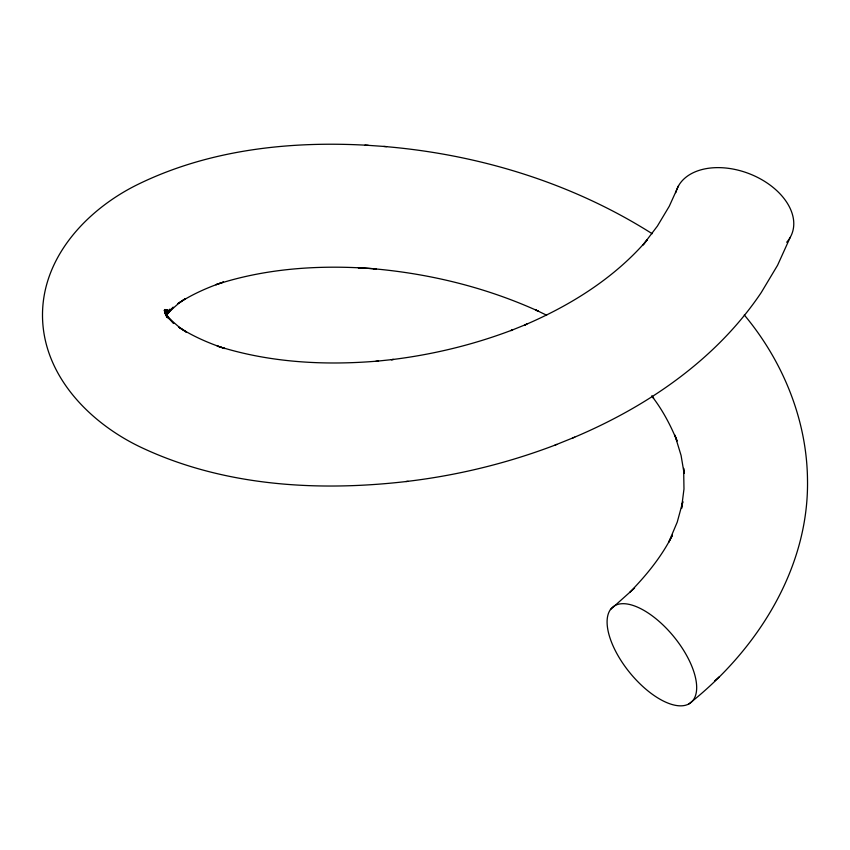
<?xml version="1.0" encoding="UTF-8"?>
<svg xmlns="http://www.w3.org/2000/svg" width="850" height="850" viewBox="0 0 850 850"><rect width="100%" height="100%" fill="white"/><g stroke="black" fill="none" stroke-linecap="round" stroke-linejoin="round"><path stroke-width="1.27" d="M165.856 315.286L166.164 309.559L165.601 314.691M681.519 508.289L683.974 489.005L683.644 468.361L684.133 473.471M681.562 508.438L682.816 501.627L677.248 522.091L668.78 542.151L672.435 535.171C661.704 556.569 646.425 575.312 629.744 592.344M165.962 315.392L167.748 309.719L166.122 314.447M678.544 185.768L669.269 206.252L657.39 226.1L643.025 244.991L647.201 239.913C614.369 278.12 570.594 305.384 524.631 325.051L526.894 324.116L510.829 330.608L512.635 329.864C473.609 344.749 432.735 354.631 391.287 359.678L393.486 359.444L375.817 361.303M790.192 237.405L777.569 265.285L761.228 292.57C715.987 359.879 646.425 407.139 572.475 438.079M166.632 314.702L169.926 309.124L166.451 314.766M166.398 315.371L173.23 307.169L166.494 314.16M688.936 703.885A61.678 28.433 50.8 0 0 655.201 618.131A61.678 28.433 50.8 0 0 611.554 642.292A61.678 28.433 50.8 0 0 688.936 703.885C756.808 650.335 809.009 568.714 807.5 479.942C806.937 419.634 782.712 360.931 744.271 314.946M167.429 313.267L178.426 303.588L185.417 298.616L177.841 303.641C191.972 294.387 207.517 287.513 223.465 282.062L215.826 284.718C267.346 267.793 322.501 264.605 376.274 268.929L358.116 267.665L361.452 267.877M610.481 609.556L634.578 588.041M714.542 681.009L719.376 676.706M405.886 481.546C456.822 475.596 507.036 463.388 554.976 445.134L556.782 444.391M554.976 445.134L574.727 437.155M408.085 481.312C318.261 491.895 223.508 486.391 140.728 447.196C89.749 422.918 43.063 375.679 42.5 316.041C41.99 256.615 87.911 208.707 138.497 184.11C209.482 149.579 290.296 140.781 368.326 145.339M378.537 361.016C324.509 365.67 269.099 362.621 217.196 346.003L224.814 348.532C208.696 343.177 193.003 336.324 178.67 327.133L186.278 332.053L179.148 327.101L166.951 316.582L173.74 323.489L164.634 312.534L167.461 317.007M383.775 146.444C478.316 154.243 571.859 182.782 652.205 233.729M364.99 145.116L386.591 146.625M373.458 268.749C430.281 273.774 486.498 287.587 538.475 311.249L535.893 310.048L546.646 315.201M652.067 396.259L653.639 398.161L652.216 396.376M651.727 395.983C662.341 409.572 670.427 424.883 676.982 440.789M168.247 318.144L164.231 310.261L166.749 317.326M677.078 440.831L674.868 435.083L681.073 455.419L683.889 472.154M166.101 315.191L164.921 309.474L165.538 314.596M675.782 192.663A61.678 40.694 21 0 1 753.621 175.525A61.678 40.694 21 0 1 786.675 242.271"/></g></svg>
